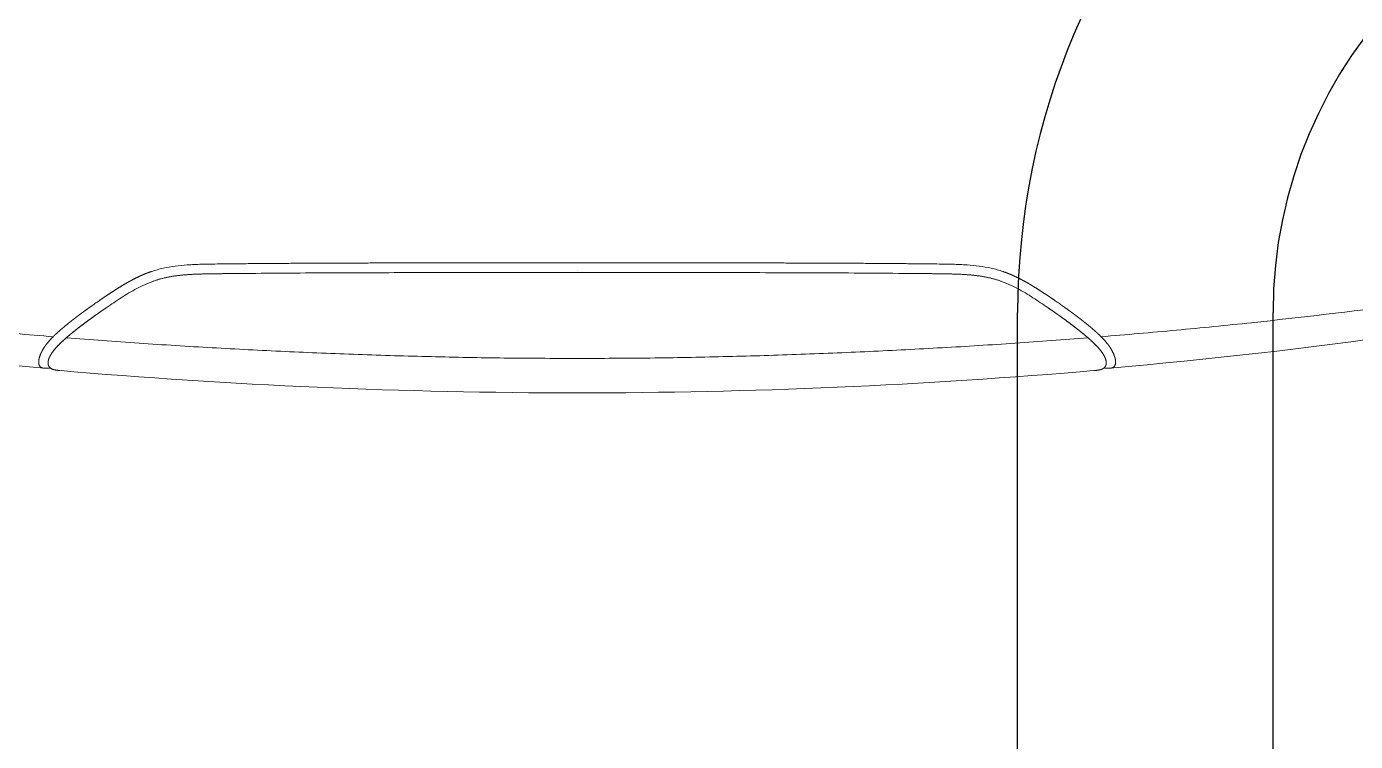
# Model space of a CAD drawing. Extents: x -2012 to 34975, y -1043 to 8321.
# Drawn here: x 32673.1 to 32725.1, y 458.3 to 486.3 of the extents above; entities that cross this region are included whole.
import ezdxf
from ezdxf.xclip import XClip

# ---------------------------------------------------------------- set-up
doc = ezdxf.new("R2010")
doc.units = 0
doc.header["$LTSCALE"] = 25
doc.header["$XCLIPFRAME"] = 0
doc.layers.get('0').update_dxf_attribs({"color": 9, "lineweight": 9})
for name, color, linetype, lineweight in [('04', 9, 'Continuous', 9), ('E-KABLO', 7, 'Continuous', 30), ('E-SOKAK AYDINLATMA ARMATÜRÜ', 7, 'Continuous', 30)]:
    doc.layers.add(name, color=color, linetype=linetype, lineweight=lineweight)

# ---------------------------------------------------------------- blocks, each defined once
blk = doc.blocks.new('p-araba-polo')
blk.add_line((3.45959, 0), (3.45965, 0))
at = {"extrusion": (0, 0, -1)}
blk.add_line((3.45959, 0), (3.45965, 0), dxfattribs=at)
for points, knots in [([(3.48556, 0.2052), (3.48473, 0.21503), (3.48306, 0.23466), (3.47914, 0.27381), (3.47334, 0.32271), (3.46687, 0.36659), (3.46194, 0.39586), (3.45932, 0.41061), (3.45657, 0.4254), (3.4546, 0.43525), (3.45361, 0.44019)], [0, 0, 0, 0, 0.12452, 0.248713, 0.496885, 0.746467, 0.809383, 0.872586, 0.936113, 1, 1, 1, 1]), ([(3.49759, 0.20983), (3.49766, 0.20967), (3.49779, 0.20936), (3.49791, 0.20861), (3.4979, 0.20795), (3.49786, 0.20748)], [0, 0, 0, 0, 0.249881, 0.499707, 1, 1, 1, 1]), ([(3.48804, 0.20746), (3.48762, 0.20711), (3.48676, 0.20639), (3.48596, 0.2056), (3.48556, 0.2052)], [0, 0, 0, 0, 0.499798, 1, 1, 1, 1]), ([(3.49224, 0.20591), (3.49179, 0.2056), (3.49091, 0.20499), (3.48964, 0.20389), (3.48842, 0.20271), (3.48764, 0.20187), (3.48725, 0.20146)], [0, 0, 0, 0, 0.251991, 0.502315, 0.75048, 1, 1, 1, 1]), ([(3.48725, 0.20146), (3.48683, 0.201), (3.4864, 0.20053), (3.48598, 0.20005), (3.48598, 0.20004)], [0, 0, 0, 0, 0.98477, 1, 1, 1, 1]), ([(3.49406, 0), (3.49403, 0.00953), (3.49396, 0.02861), (3.49341, 0.05721), (3.49256, 0.08581), (3.49139, 0.1144), (3.48991, 0.14297), (3.48815, 0.17152), (3.4867, 0.19053), (3.48598, 0.20004)], [0, 0, 0, 0, 0.142857, 0.285713, 0.428571, 0.57143, 0.714285, 0.857141, 1, 1, 1, 1]), ([(3.48598, 0.20004), (3.48598, 0.20003), (3.48598, 0.20002), (3.48598, 0.19998), (3.48598, 0.20001), (3.48598, 0.20003), (3.48598, 0.20004), (3.48598, 0.20004), (3.48598, 0.20004), (3.48598, 0.20004)], [0, 0, 0, 0, 0.339646, 0.501479, 0.627426, 1, 1, 1, 1, 1, 1, 1]), ([(3.47115, 0.18677), (3.47153, 0.18733), (3.4723, 0.18844), (3.47386, 0.19066), (3.47505, 0.1923), (3.47584, 0.1934)], [0, 0, 0, 0, 0.250034, 0.500022, 1, 1, 1, 1]), ([(3.47866, 0.19072), (3.47791, 0.18967), (3.4764, 0.18758), (3.47494, 0.18546), (3.47421, 0.1844)], [0, 0, 0, 0, 0.499955, 1, 1, 1, 1]), ([(3.47421, 0.1844), (3.47289, 0.18244), (3.47025, 0.17855), (3.46653, 0.17254), (3.46472, 0.1682), (3.46382, 0.16604)], [0, 0, 0, 0, 0.334985, 0.668743, 1, 1, 1, 1]), ([(3.45704, 0.13897), (3.45705, 0.14025), (3.45709, 0.14296), (3.45716, 0.14754), (3.45735, 0.15241), (3.45782, 0.15742), (3.4585, 0.16133), (3.45927, 0.16444), (3.45977, 0.16598), (3.46001, 0.16675)], [0, 0, 0, 0, 0.137192, 0.28895, 0.489273, 0.658174, 0.826629, 0.913291, 1, 1, 1, 1]), ([(3.46085, 0.13888), (3.46074, 0.1273), (3.46054, 0.10415), (3.46045, 0.06942), (3.46038, 0.0347), (3.46038, 0.01156), (3.46038, 0)], [0, 0, 0, 0, 0.250071, 0.500208, 0.75029, 1, 1, 1, 1]), ([(3.46085, -0.13888), (3.46074, -0.1273), (3.46054, -0.10415), (3.46045, -0.06942), (3.46038, -0.0347), (3.46038, -0.01156), (3.46038, 0)], [0, 0, 0, 0, 0.250071, 0.500208, 0.75029, 1, 1, 1, 1]), ([(3.49406, 0), (3.49403, -0.00953), (3.49396, -0.02861), (3.49341, -0.05721), (3.49256, -0.08581), (3.49139, -0.1144), (3.48991, -0.14297), (3.48815, -0.17152), (3.4867, -0.19053), (3.48598, -0.20004)], [0, 0, 0, 0, 0.142857, 0.285713, 0.428571, 0.57143, 0.714285, 0.857141, 1, 1, 1, 1]), ([(3.45704, -0.13897), (3.45705, -0.14025), (3.45709, -0.14296), (3.45716, -0.14754), (3.45735, -0.15241), (3.45782, -0.15742), (3.4585, -0.16133), (3.45927, -0.16444), (3.45977, -0.16598), (3.46001, -0.16675)], [0, 0, 0, 0, 0.137192, 0.28895, 0.489273, 0.658174, 0.826629, 0.913291, 1, 1, 1, 1]), ([(3.47421, -0.18439), (3.47289, -0.18244), (3.47025, -0.17855), (3.46653, -0.17254), (3.46472, -0.1682), (3.46382, -0.16603)], [0, 0, 0, 0, 0.334985, 0.668743, 1, 1, 1, 1]), ([(3.47115, -0.18677), (3.47153, -0.18732), (3.4723, -0.18844), (3.47386, -0.19066), (3.47505, -0.1923), (3.47584, -0.19339)], [0, 0, 0, 0, 0.250034, 0.500022, 1, 1, 1, 1]), ([(3.47866, -0.19072), (3.47791, -0.18967), (3.4764, -0.18758), (3.47494, -0.18546), (3.47421, -0.18439)], [0, 0, 0, 0, 0.499955, 1, 1, 1, 1]), ([(3.48598, -0.20004), (3.48598, -0.20003), (3.48598, -0.20001), (3.48598, -0.19998), (3.48598, -0.20001), (3.48598, -0.20003), (3.48598, -0.20004), (3.48598, -0.20004), (3.48598, -0.20004), (3.48598, -0.20004)], [0, 0, 0, 0, 0.339646, 0.501479, 0.627426, 1, 1, 1, 1, 1, 1, 1]), ([(3.48725, -0.20146), (3.48683, -0.20099), (3.4864, -0.20053), (3.48598, -0.20005), (3.48598, -0.20004)], [0, 0, 0, 0, 0.98477, 1, 1, 1, 1]), ([(3.49224, -0.2059), (3.49179, -0.2056), (3.49091, -0.20499), (3.48964, -0.20389), (3.48842, -0.20271), (3.48764, -0.20187), (3.48725, -0.20146)], [0, 0, 0, 0, 0.251991, 0.502315, 0.75048, 1, 1, 1, 1]), ([(3.48556, -0.2052), (3.48473, -0.21503), (3.48306, -0.23466), (3.47914, -0.27381), (3.47334, -0.32271), (3.46687, -0.36658), (3.46194, -0.39586), (3.45932, -0.4106), (3.45657, -0.4254), (3.4546, -0.43525), (3.45361, -0.44019)], [0, 0, 0, 0, 0.12452, 0.248713, 0.496885, 0.746467, 0.809383, 0.872586, 0.936113, 1, 1, 1, 1]), ([(3.48804, -0.20746), (3.48762, -0.2071), (3.48676, -0.20639), (3.48596, -0.2056), (3.48556, -0.2052)], [0, 0, 0, 0, 0.499798, 1, 1, 1, 1]), ([(3.49759, -0.20982), (3.49766, -0.20967), (3.49779, -0.20935), (3.49791, -0.20861), (3.4979, -0.20795), (3.49786, -0.20748)], [0, 0, 0, 0, 0.249881, 0.499707, 1, 1, 1, 1])]:
    blk.add_open_spline(points, degree=3, knots=knots)
for points, degree in [([(3.46378, 0.43934), (3.48058, 0.36359), (3.49096, 0.28622), (3.49788, 0.20867)], 3), ([(3.4938, 0.21061), (3.49272, 0.21033), (3.49164, 0.20987), (3.49062, 0.20932), (3.4897, 0.20873), (3.48884, 0.20811), (3.48804, 0.20746)], 6), ([(3.49629, 0.21078), (3.49596, 0.21085), (3.49558, 0.21088), (3.49516, 0.21087), (3.49471, 0.21082), (3.49426, 0.21073), (3.4938, 0.21061)], 6), ([(3.49759, 0.20983), (3.49747, 0.21005), (3.49733, 0.21026), (3.49714, 0.21044), (3.49691, 0.21059), (3.49662, 0.2107), (3.49629, 0.21078)], 6), ([(3.49788, 0.2087), (3.49786, 0.20894), (3.49782, 0.20918), (3.49777, 0.20941), (3.49769, 0.20962), (3.49759, 0.20983)], 5), ([(3.49786, 0.20747), (3.49788, 0.20773), (3.4979, 0.20799), (3.4979, 0.20823), (3.4979, 0.20847), (3.49788, 0.2087)], 5), ([(3.49788, 0.20874), (3.49794, 0.20803), (3.49794, 0.20729), (3.4979, 0.20651)], 3), ([(3.484, 0.20356), (3.48311, 0.20258), (3.48224, 0.20159), (3.4814, 0.20058), (3.48058, 0.19957), (3.47977, 0.19855)], 5), ([(3.48517, 0.2048), (3.48493, 0.20455), (3.4847, 0.20431), (3.48447, 0.20406), (3.48423, 0.20381), (3.484, 0.20356)], 5), ([(3.48556, 0.2052), (3.48543, 0.20507), (3.4853, 0.20493), (3.48517, 0.2048)], 3), ([(3.48725, 0.20146), (3.48804, 0.20231), (3.48881, 0.20312), (3.48961, 0.2039), (3.49046, 0.20465), (3.49134, 0.20533), (3.49224, 0.20591)], 6), ([(3.49224, 0.20591), (3.49314, 0.20648), (3.49405, 0.20694), (3.49495, 0.20724), (3.49581, 0.20735), (3.49655, 0.20721), (3.49713, 0.20686)], 6), ([(3.49713, 0.20686), (3.49776, 0.20649), (3.49819, 0.20594), (3.49847, 0.20526), (3.49863, 0.20447), (3.49872, 0.20358), (3.49876, 0.20263)], 6), ([(3.49871, 0.20339), (3.50458, 0.13577), (3.50754, 0.06789), (3.50755, 0)], 3), ([(3.47977, 0.19855), (3.47936, 0.19804), (3.47896, 0.19753), (3.47856, 0.19702), (3.47817, 0.1965), (3.47778, 0.19599)], 5), ([(3.47866, 0.19072), (3.48006, 0.19264), (3.48149, 0.19455), (3.48294, 0.19642), (3.48443, 0.19826), (3.48598, 0.20004)], 5), ([(3.48598, 0.20004), (3.48623, 0.20033), (3.48648, 0.20061), (3.48674, 0.2009), (3.48699, 0.20117), (3.48725, 0.20146)], 5), ([(3.47584, 0.1934), (3.47536, 0.19274), (3.47488, 0.19208), (3.47441, 0.19142), (3.47394, 0.19076), (3.47347, 0.1901)], 5), ([(3.47778, 0.19599), (3.47738, 0.19547), (3.47699, 0.19495), (3.47661, 0.19444), (3.47622, 0.19392), (3.47584, 0.1934)], 5), ([(3.47421, 0.1844), (3.47508, 0.18567), (3.47596, 0.18695), (3.47686, 0.18821), (3.47775, 0.18947), (3.47866, 0.19072)], 5), ([(3.47115, 0.18677), (3.47009, 0.18523), (3.46905, 0.18368), (3.46802, 0.18212), (3.467, 0.18055), (3.46599, 0.17894), (3.46502, 0.1773)], 6), ([(3.46502, 0.1773), (3.46454, 0.17648), (3.46406, 0.17565), (3.46359, 0.17481), (3.46314, 0.17395), (3.4627, 0.17309), (3.46227, 0.17221)], 6), ([(3.46227, 0.17221), (3.46185, 0.17133), (3.46144, 0.17044), (3.46105, 0.16953), (3.46068, 0.16862), (3.46034, 0.16769), (3.46001, 0.16675)], 6), ([(3.46085, 0.13888), (3.4609, 0.14349), (3.46097, 0.1481), (3.46105, 0.1527), (3.46137, 0.15728), (3.46228, 0.16178), (3.46382, 0.16604)], 6), ([(3.45704, 0.13897), (3.45675, 0.11579), (3.45669, 0.09264), (3.45663, 0.06948), (3.45657, 0.04631), (3.45657, 0.02316), (3.45656, 0)], 6), ([(3.45704, -0.13897), (3.45675, -0.11579), (3.45669, -0.09264), (3.45663, -0.06948), (3.45657, -0.04631), (3.45657, -0.02316), (3.45656, 0)], 6), ([(3.49871, -0.20339), (3.50458, -0.13577), (3.50754, -0.06788), (3.50755, 0)], 3), ([(3.46085, -0.13888), (3.4609, -0.14349), (3.46097, -0.1481), (3.46105, -0.1527), (3.46137, -0.15728), (3.46228, -0.16177), (3.46382, -0.16603)], 6), ([(3.46227, -0.17221), (3.46185, -0.17133), (3.46144, -0.17044), (3.46105, -0.16953), (3.46068, -0.16862), (3.46034, -0.16769), (3.46001, -0.16675)], 6), ([(3.46502, -0.1773), (3.46454, -0.17648), (3.46406, -0.17565), (3.46359, -0.1748), (3.46314, -0.17395), (3.4627, -0.17309), (3.46227, -0.17221)], 6), ([(3.47115, -0.18677), (3.47009, -0.18523), (3.46905, -0.18368), (3.46802, -0.18212), (3.467, -0.18054), (3.46599, -0.17894), (3.46502, -0.1773)], 6), ([(3.47421, -0.18439), (3.47508, -0.18567), (3.47596, -0.18695), (3.47686, -0.18821), (3.47775, -0.18947), (3.47866, -0.19072)], 5), ([(3.47584, -0.19339), (3.47536, -0.19274), (3.47488, -0.19208), (3.47441, -0.19142), (3.47394, -0.19076), (3.47347, -0.1901)], 5), ([(3.47866, -0.19072), (3.48006, -0.19264), (3.48149, -0.19454), (3.48294, -0.19642), (3.48443, -0.19826), (3.48598, -0.20004)], 5), ([(3.47778, -0.19599), (3.47738, -0.19547), (3.47699, -0.19495), (3.47661, -0.19443), (3.47622, -0.19391), (3.47584, -0.19339)], 5), ([(3.47977, -0.19855), (3.47936, -0.19804), (3.47896, -0.19753), (3.47856, -0.19702), (3.47817, -0.1965), (3.47778, -0.19599)], 5), ([(3.484, -0.20356), (3.48311, -0.20258), (3.48224, -0.20159), (3.4814, -0.20058), (3.48058, -0.19957), (3.47977, -0.19855)], 5), ([(3.48598, -0.20004), (3.48623, -0.20033), (3.48648, -0.20061), (3.48674, -0.2009), (3.48699, -0.20117), (3.48725, -0.20146)], 5), ([(3.48725, -0.20146), (3.48804, -0.2023), (3.48881, -0.20312), (3.48961, -0.2039), (3.49046, -0.20465), (3.49134, -0.20533), (3.49224, -0.2059)], 6), ([(3.49713, -0.20686), (3.49776, -0.20649), (3.49819, -0.20594), (3.49847, -0.20526), (3.49863, -0.20446), (3.49872, -0.20358), (3.49876, -0.20263)], 6), ([(3.48517, -0.2048), (3.48493, -0.20455), (3.4847, -0.20431), (3.48447, -0.20406), (3.48423, -0.20381), (3.484, -0.20356)], 5), ([(3.48556, -0.2052), (3.48543, -0.20507), (3.4853, -0.20493), (3.48517, -0.2048)], 3), ([(3.4938, -0.21061), (3.49272, -0.21032), (3.49164, -0.20987), (3.49062, -0.20932), (3.4897, -0.20873), (3.48884, -0.20811), (3.48804, -0.20746)], 6), ([(3.49224, -0.2059), (3.49314, -0.20647), (3.49405, -0.20694), (3.49495, -0.20724), (3.49581, -0.20735), (3.49655, -0.20721), (3.49713, -0.20686)], 6), ([(3.49786, -0.20747), (3.49788, -0.20773), (3.4979, -0.20798), (3.4979, -0.20823), (3.4979, -0.20847), (3.49788, -0.20869)], 5), ([(3.49788, -0.20874), (3.49794, -0.20803), (3.49794, -0.20729), (3.4979, -0.20651)], 3), ([(3.46378, -0.43934), (3.48058, -0.36359), (3.49096, -0.28622), (3.49788, -0.20867)], 3), ([(3.49629, -0.21077), (3.49596, -0.21085), (3.49558, -0.21088), (3.49516, -0.21087), (3.49471, -0.21082), (3.49426, -0.21073), (3.4938, -0.21061)], 6), ([(3.49759, -0.20982), (3.49747, -0.21005), (3.49733, -0.21026), (3.49714, -0.21044), (3.49691, -0.21059), (3.49662, -0.2107), (3.49629, -0.21077)], 6), ([(3.49788, -0.20869), (3.49786, -0.20894), (3.49782, -0.20918), (3.49777, -0.20941), (3.49769, -0.20962), (3.49759, -0.20982)], 5)]:
    blk.add_open_spline(points, degree=degree)
blk = doc.blocks.new('SOKAK AYDINLATMA ARMATÜRÜ')
at = {"layer": 'E-SOKAK AYDINLATMA ARMATÜRÜ', "color": 4}
for p, q in [((-28, 81.177), (-28, 152.836)), ((-18, 91.177), (-18, 152.836))]:
    blk.add_line(p, q, dxfattribs=at)
for radius in [28, 18]:
    blk.add_arc((0, 152.836), radius, 0, 180, dxfattribs=at)

msp = doc.modelspace()

# ---------------------------------------------------------------- block references
at = {"layer": '04'}
ref = msp.add_blockref('p-araba-polo', (32694.628, 822.742), dxfattribs=dict(at, xscale=100, yscale=100, zscale=100, rotation=270))
XClip(ref).set_block_clipping_path([(-0.0924763951, -0.9835002962), (4.0650970395, 0.9845199444)])
at = {"layer": 'E-KABLO', "color": 6}
msp.add_blockref('SOKAK AYDINLATMA ARMATÜRÜ', (32739.879, 322.297), dxfattribs=at)

doc.saveas('drawing.dxf')
